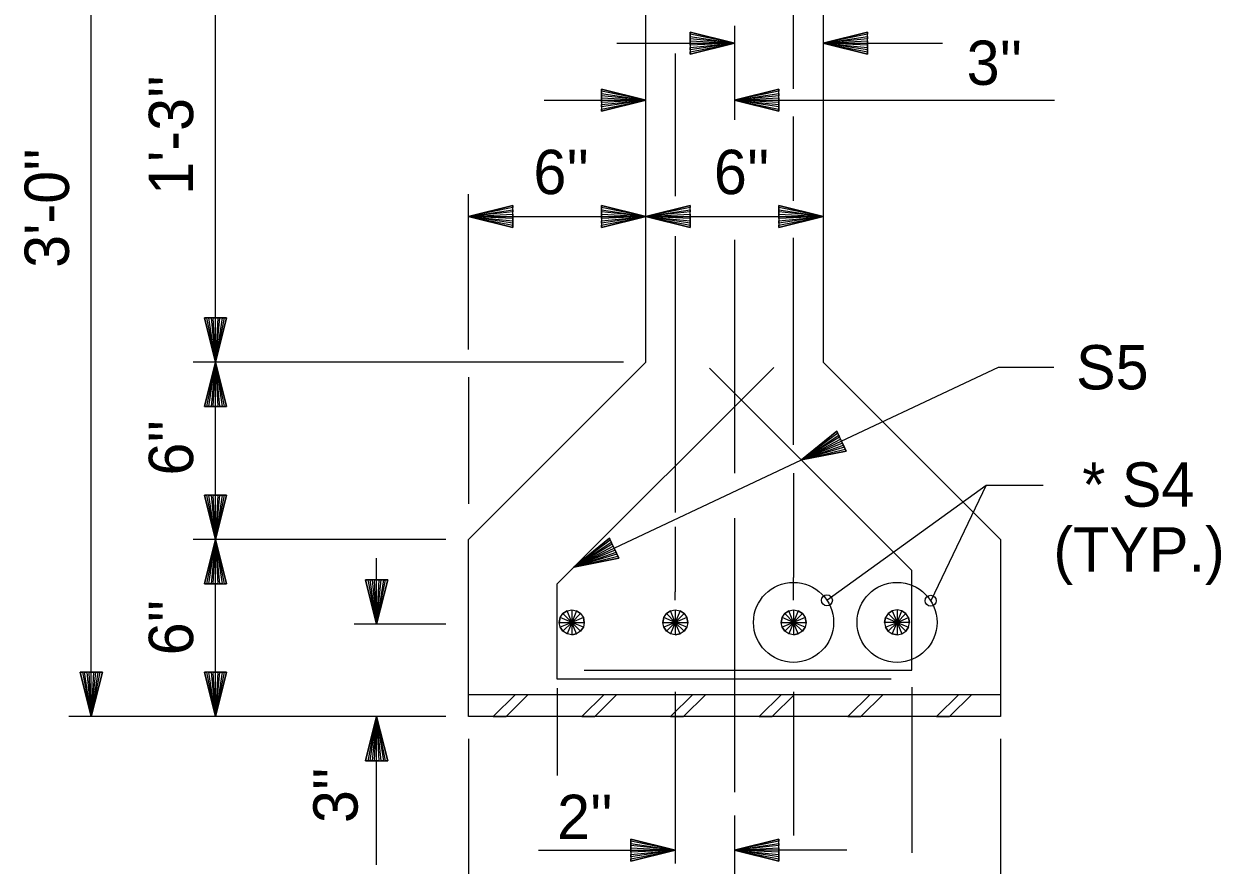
# Model space of a CAD drawing. Extents: x -25.6 to 34.8, y -0.7 to 26.3.
# Drawn here: x 5.988 to 9.362, y 15.975 to 18.347 of the extents above; entities that cross this region are included whole.
import ezdxf

# ---------------------------------------------------------------- set-up
doc = ezdxf.new("R2010")
doc.units = 0
for name, color, linetype in [('Dimension Lines', 7, 'Continuous'), ('Mis Center Lines', 7, 'Continuous'), ('Rebar Lines', 7, 'Continuous'), ('Structural Steel Lines', 7, 'Continuous'), ('Sup Concrete Girder Lines', 7, 'Continuous'), ('Text', 7, 'Continuous')]:
    doc.layers.add(name, color=color, linetype=linetype)

msp = doc.modelspace()

# ---------------------------------------------------------------- linework, layer by layer
at = {"layer": 'Dimension Lines'}
for p, q in [((6.1776, 16.3933), (6.1776, 19.3933)), ((6.5276, 17.3933), (6.5276, 18.6433)), ((7.6591, 18.2928), (7.9903, 18.2928)), ((8.2403, 18.2928), (8.5771, 18.2928)), ((7.4542, 18.1319), (7.7403, 18.1319)), ((7.9903, 18.1319), (8.892, 18.1319)), ((7.2403, 17.4288), (7.2403, 17.867)), ((7.2403, 17.804), (7.7403, 17.804)), ((7.7403, 17.804), (8.2403, 17.804)), ((7.6772, 17.3933), (6.4645, 17.3933)), ((6.5276, 16.8933), (6.5276, 17.3933)), ((7.2403, 17.3504), (7.2403, 16.9932)), ((8.2509, 16.7214), (8.7001, 17.0465)), ((8.7001, 17.0465), (8.5435, 16.7201)), ((8.7001, 17.0465), (8.8604, 17.0465)), ((7.1772, 16.8933), (6.4645, 16.8933)), ((6.5276, 16.3933), (6.5276, 16.8933)), ((6.9819, 16.6537), (6.9819, 16.84)), ((7.1772, 16.6537), (6.9189, 16.6537)), ((7.4903, 16.4736), (7.4903, 16.2273)), ((8.4903, 16.4761), (8.4903, 16.0091)), ((7.8236, 16.4633), (7.8236, 15.9794)), ((8.1569, 16.4633), (8.1569, 16.058)), ((7.1772, 16.3933), (6.1145, 16.3933)), ((6.9819, 15.9754), (6.9819, 16.3933)), ((7.2403, 16.3303), (7.2403, 14.9315)), ((8.7403, 16.3303), (8.7403, 14.9315)), ((7.4378, 16.017), (7.8236, 16.017)), ((8.3069, 16.017), (7.9903, 16.017))]:
    msp.add_line(p, q, dxfattribs=at)
for points in [[(7.8653, 18.2928), (7.8653, 18.2991), (7.9903, 18.2928), (7.8653, 18.3053), (7.8653, 18.3116), (7.9903, 18.2928), (7.8653, 18.3178), (7.8653, 18.3241), (7.9903, 18.2928), (7.8653, 18.2616), (7.8653, 18.2678), (7.9903, 18.2928), (7.8653, 18.2741), (7.8653, 18.2803), (7.9903, 18.2928), (7.8653, 18.2866), (7.8653, 18.3241), (7.8653, 18.2616), (7.9903, 18.2928), (7.8653, 18.3241)], [(8.3653, 18.2928), (8.3653, 18.2866), (8.2403, 18.2928), (8.3653, 18.2803), (8.3653, 18.2741), (8.2403, 18.2928), (8.3653, 18.2678), (8.3653, 18.2616), (8.2403, 18.2928), (8.3653, 18.3241), (8.3653, 18.3178), (8.2403, 18.2928), (8.3653, 18.3116), (8.3653, 18.3053), (8.2403, 18.2928), (8.3653, 18.2991), (8.3653, 18.2616), (8.3653, 18.3241), (8.2403, 18.2928), (8.3653, 18.2616)], [(7.6153, 18.1319), (7.6153, 18.1381), (7.7403, 18.1319), (7.6153, 18.1444), (7.6153, 18.1506), (7.7403, 18.1319), (7.6153, 18.1569), (7.6153, 18.1631), (7.7403, 18.1319), (7.6153, 18.1006), (7.6153, 18.1069), (7.7403, 18.1319), (7.6153, 18.1131), (7.6153, 18.1194), (7.7403, 18.1319), (7.6153, 18.1256), (7.6153, 18.1631), (7.6153, 18.1006), (7.7403, 18.1319), (7.6153, 18.1631)], [(8.1153, 18.1319), (8.1153, 18.1256), (7.9903, 18.1319), (8.1153, 18.1194), (8.1153, 18.1131), (7.9903, 18.1319), (8.1153, 18.1069), (8.1153, 18.1006), (7.9903, 18.1319), (8.1153, 18.1631), (8.1153, 18.1569), (7.9903, 18.1319), (8.1153, 18.1506), (8.1153, 18.1444), (7.9903, 18.1319), (8.1153, 18.1381), (8.1153, 18.1006), (8.1153, 18.1631), (7.9903, 18.1319), (8.1153, 18.1006)], [(7.3653, 17.804), (7.3653, 17.7977), (7.2403, 17.804), (7.3653, 17.7915), (7.3653, 17.7852), (7.2403, 17.804), (7.3653, 17.779), (7.3653, 17.7727), (7.2403, 17.804), (7.3653, 17.8352), (7.3653, 17.829), (7.2403, 17.804), (7.3653, 17.8227), (7.3653, 17.8165), (7.2403, 17.804), (7.3653, 17.8102), (7.3653, 17.7727), (7.3653, 17.8352), (7.2403, 17.804), (7.3653, 17.7727)], [(7.6153, 17.804), (7.6153, 17.8102), (7.7403, 17.804), (7.6153, 17.8165), (7.6153, 17.8227), (7.7403, 17.804), (7.6153, 17.829), (7.6153, 17.8352), (7.7403, 17.804), (7.6153, 17.7727), (7.6153, 17.779), (7.7403, 17.804), (7.6153, 17.7852), (7.6153, 17.7915), (7.7403, 17.804), (7.6153, 17.7977), (7.6153, 17.8352), (7.6153, 17.7727), (7.7403, 17.804), (7.6153, 17.8352)], [(7.8653, 17.804), (7.8653, 17.7977), (7.7403, 17.804), (7.8653, 17.7915), (7.8653, 17.7852), (7.7403, 17.804), (7.8653, 17.779), (7.8653, 17.7727), (7.7403, 17.804), (7.8653, 17.8352), (7.8653, 17.829), (7.7403, 17.804), (7.8653, 17.8227), (7.8653, 17.8165), (7.7403, 17.804), (7.8653, 17.8102), (7.8653, 17.7727), (7.8653, 17.8352), (7.7403, 17.804), (7.8653, 17.7727)], [(8.1153, 17.804), (8.1153, 17.8102), (8.2403, 17.804), (8.1153, 17.8165), (8.1153, 17.8227), (8.2403, 17.804), (8.1153, 17.829), (8.1153, 17.8352), (8.2403, 17.804), (8.1153, 17.7727), (8.1153, 17.779), (8.2403, 17.804), (8.1153, 17.7852), (8.1153, 17.7915), (8.2403, 17.804), (8.1153, 17.7977), (8.1153, 17.8352), (8.1153, 17.7727), (8.2403, 17.804), (8.1153, 17.8352)], [(6.5276, 17.5183), (6.5338, 17.5183), (6.5276, 17.3933), (6.5401, 17.5183), (6.5463, 17.5183), (6.5276, 17.3933), (6.5526, 17.5183), (6.5588, 17.5183), (6.5276, 17.3933), (6.4963, 17.5183), (6.5026, 17.5183), (6.5276, 17.3933), (6.5088, 17.5183), (6.5151, 17.5183), (6.5276, 17.3933), (6.5213, 17.5183), (6.5588, 17.5183), (6.4963, 17.5183), (6.5276, 17.3933), (6.5588, 17.5183)], [(6.5276, 17.2683), (6.5213, 17.2683), (6.5276, 17.3933), (6.5151, 17.2683), (6.5088, 17.2683), (6.5276, 17.3933), (6.5026, 17.2683), (6.4963, 17.2683), (6.5276, 17.3933), (6.5588, 17.2683), (6.5526, 17.2683), (6.5276, 17.3933), (6.5463, 17.2683), (6.5401, 17.2683), (6.5276, 17.3933), (6.5338, 17.2683), (6.4963, 17.2683), (6.5588, 17.2683), (6.5276, 17.3933), (6.4963, 17.2683)], [(8.1791, 17.1171), (8.7348, 17.3787), (8.8902, 17.3787)], [(8.2921, 17.1703), (8.2948, 17.1647), (8.1791, 17.1171), (8.2975, 17.159), (8.3002, 17.1533), (8.1791, 17.1171), (8.3028, 17.1477), (8.3055, 17.142), (8.1791, 17.1171), (8.2789, 17.1986), (8.2815, 17.1929), (8.1791, 17.1171), (8.2842, 17.1873), (8.2868, 17.1816), (8.1791, 17.1171), (8.2895, 17.176), (8.3055, 17.142), (8.2789, 17.1986), (8.1791, 17.1171), (8.3055, 17.142)], [(7.538, 16.8153), (8.1791, 17.1171)], [(6.5276, 17.0183), (6.5338, 17.0183), (6.5276, 16.8933), (6.5401, 17.0183), (6.5463, 17.0183), (6.5276, 16.8933), (6.5526, 17.0183), (6.5588, 17.0183), (6.5276, 16.8933), (6.4963, 17.0183), (6.5026, 17.0183), (6.5276, 16.8933), (6.5088, 17.0183), (6.5151, 17.0183), (6.5276, 16.8933), (6.5213, 17.0183), (6.5588, 17.0183), (6.4963, 17.0183), (6.5276, 16.8933), (6.5588, 17.0183)], [(6.5276, 16.7683), (6.5213, 16.7683), (6.5276, 16.8933), (6.5151, 16.7683), (6.5088, 16.7683), (6.5276, 16.8933), (6.5026, 16.7683), (6.4963, 16.7683), (6.5276, 16.8933), (6.5588, 16.7683), (6.5526, 16.7683), (6.5276, 16.8933), (6.5463, 16.7683), (6.5401, 16.7683), (6.5276, 16.8933), (6.5338, 16.7683), (6.4963, 16.7683), (6.5588, 16.7683), (6.5276, 16.8933), (6.4963, 16.7683)], [(7.6511, 16.8686), (7.6538, 16.8629), (7.538, 16.8153), (7.6565, 16.8573), (7.6591, 16.8516), (7.538, 16.8153), (7.6618, 16.846), (7.6644, 16.8403), (7.538, 16.8153), (7.6378, 16.8968), (7.6405, 16.8912), (7.538, 16.8153), (7.6431, 16.8855), (7.6458, 16.8799), (7.538, 16.8153), (7.6484, 16.8742), (7.6644, 16.8403), (7.6378, 16.8968), (7.538, 16.8153), (7.6644, 16.8403)], [(6.9819, 16.7787), (6.9882, 16.7787), (6.9819, 16.6537), (6.9944, 16.7787), (7.0007, 16.7787), (6.9819, 16.6537), (7.0069, 16.7787), (7.0132, 16.7787), (6.9819, 16.6537), (6.9507, 16.7787), (6.9569, 16.7787), (6.9819, 16.6537), (6.9632, 16.7787), (6.9694, 16.7787), (6.9819, 16.6537), (6.9757, 16.7787), (7.0132, 16.7787), (6.9507, 16.7787), (6.9819, 16.6537), (7.0132, 16.7787)], [(8.2509, 16.7214), (8.2509, 16.7214), (8.2509, 16.7214)], [(6.1776, 16.5183), (6.1838, 16.5183), (6.1776, 16.3933), (6.1901, 16.5183), (6.1963, 16.5183), (6.1776, 16.3933), (6.2026, 16.5183), (6.2088, 16.5183), (6.1776, 16.3933), (6.1463, 16.5183), (6.1526, 16.5183), (6.1776, 16.3933), (6.1588, 16.5183), (6.1651, 16.5183), (6.1776, 16.3933), (6.1713, 16.5183), (6.2088, 16.5183), (6.1463, 16.5183), (6.1776, 16.3933), (6.2088, 16.5183)], [(6.5276, 16.5183), (6.5338, 16.5183), (6.5276, 16.3933), (6.5401, 16.5183), (6.5463, 16.5183), (6.5276, 16.3933), (6.5526, 16.5183), (6.5588, 16.5183), (6.5276, 16.3933), (6.4963, 16.5183), (6.5026, 16.5183), (6.5276, 16.3933), (6.5088, 16.5183), (6.5151, 16.5183), (6.5276, 16.3933), (6.5213, 16.5183), (6.5588, 16.5183), (6.4963, 16.5183), (6.5276, 16.3933), (6.5588, 16.5183)], [(6.9819, 16.2683), (6.9757, 16.2683), (6.9819, 16.3933), (6.9694, 16.2683), (6.9632, 16.2683), (6.9819, 16.3933), (6.9569, 16.2683), (6.9507, 16.2683), (6.9819, 16.3933), (7.0132, 16.2683), (7.0069, 16.2683), (6.9819, 16.3933), (7.0007, 16.2683), (6.9944, 16.2683), (6.9819, 16.3933), (6.9882, 16.2683), (6.9507, 16.2683), (7.0132, 16.2683), (6.9819, 16.3933), (6.9507, 16.2683)], [(7.6986, 16.017), (7.6986, 16.0232), (7.8236, 16.017), (7.6986, 16.0295), (7.6986, 16.0357), (7.8236, 16.017), (7.6986, 16.042), (7.6986, 16.0482), (7.8236, 16.017), (7.6986, 15.9857), (7.6986, 15.992), (7.8236, 16.017), (7.6986, 15.9982), (7.6986, 16.0045), (7.8236, 16.017), (7.6986, 16.0107), (7.6986, 16.0482), (7.6986, 15.9857), (7.8236, 16.017), (7.6986, 16.0482)], [(8.1153, 16.017), (8.1153, 16.0107), (7.9903, 16.017), (8.1153, 16.0045), (8.1153, 15.9982), (7.9903, 16.017), (8.1153, 15.992), (8.1153, 15.9857), (7.9903, 16.017), (8.1153, 16.0482), (8.1153, 16.042), (7.9903, 16.017), (8.1153, 16.0357), (8.1153, 16.0295), (7.9903, 16.017), (8.1153, 16.0232), (8.1153, 15.9857), (8.1153, 16.0482), (7.9903, 16.017), (8.1153, 15.9857)]]:
    msp.add_lwpolyline(points, dxfattribs=at)
for centre, radius in [((8.1569, 16.6592), 0.1128), ((8.4486, 16.6592), 0.1128), ((8.2509, 16.7214), 0.0154), ((8.5435, 16.7201), 0.0154)]:
    msp.add_circle(centre, radius, dxfattribs=at)
at = {"layer": 'Mis Center Lines'}
for p, q in [((7.9903, 18.3416), (7.9903, 18.076)), ((7.9903, 17.738), (7.9903, 17.0801)), ((7.9903, 16.9534), (7.9903, 16.1808)), ((7.9903, 16.1144), (7.9903, 15.9454))]:
    msp.add_line(p, q, dxfattribs=at)
at = {"layer": 'Rebar Lines'}
for p, q in [((8.157, 18.1641), (8.157, 19.8433)), ((7.8237, 18.2638), (7.8237, 17.8609)), ((8.157, 17.8479), (8.157, 18.0862)), ((7.8237, 17.7483), (7.8237, 16.9686)), ((8.157, 17.1597), (8.157, 17.744)), ((8.157, 17.0799), (8.157, 16.7857)), ((7.8237, 16.929), (7.8237, 16.7449)), ((8.157, 16.7217), (8.157, 16.7857)), ((7.8237, 16.7217), (7.8237, 16.7449))]:
    msp.add_line(p, q, dxfattribs=at)
for points in [[(8.1009, 17.3781), (7.4903, 16.7676)], [(8.4903, 16.8059), (7.9202, 17.3759)], [(7.5665, 16.5242), (8.4903, 16.5242), (8.4903, 16.8059)], [(8.4319, 16.4992), (7.4903, 16.4992), (7.4903, 16.7676)], [(7.5319, 16.6944), (7.5454, 16.6917), (7.5568, 16.6841), (7.5645, 16.6727), (7.5671, 16.6592), (7.5645, 16.6457), (7.5568, 16.6343), (7.5454, 16.6267), (7.5319, 16.624), (7.5185, 16.6267), (7.507, 16.6343), (7.4994, 16.6457), (7.4967, 16.6592), (7.4994, 16.6727), (7.507, 16.6841), (7.5184, 16.6917), (7.5319, 16.6944), (7.5319, 16.6592), (7.5319, 16.624), (7.5454, 16.6267), (7.5319, 16.6592), (7.5568, 16.6343), (7.5645, 16.6457), (7.5319, 16.6592), (7.5671, 16.6592), (7.5645, 16.6727), (7.5319, 16.6592), (7.5568, 16.6841), (7.5454, 16.6917), (7.5319, 16.6592), (7.5184, 16.6917), (7.507, 16.6841), (7.5319, 16.6592), (7.4994, 16.6727), (7.4967, 16.6592), (7.5319, 16.6592), (7.4994, 16.6457), (7.507, 16.6343), (7.5319, 16.6592), (7.5185, 16.6267)], [(7.8236, 16.6944), (7.837, 16.6917), (7.8485, 16.6841), (7.8561, 16.6727), (7.8588, 16.6592), (7.8561, 16.6457), (7.8485, 16.6343), (7.8371, 16.6267), (7.8236, 16.624), (7.8102, 16.6267), (7.7987, 16.6343), (7.791, 16.6457), (7.7883, 16.6592), (7.791, 16.6727), (7.7986, 16.6841), (7.8101, 16.6917), (7.8236, 16.6944), (7.8236, 16.6592), (7.8236, 16.624), (7.8371, 16.6267), (7.8236, 16.6592), (7.8485, 16.6343), (7.8561, 16.6457), (7.8236, 16.6592), (7.8588, 16.6592), (7.8561, 16.6727), (7.8236, 16.6592), (7.8485, 16.6841), (7.837, 16.6917), (7.8236, 16.6592), (7.8101, 16.6917), (7.7986, 16.6841), (7.8236, 16.6592), (7.791, 16.6727), (7.7883, 16.6592), (7.8236, 16.6592), (7.791, 16.6457), (7.7987, 16.6343), (7.8236, 16.6592), (7.8102, 16.6267)], [(8.1569, 16.6944), (8.1704, 16.6917), (8.1818, 16.6841), (8.1895, 16.6727), (8.1921, 16.6592), (8.1895, 16.6457), (8.1818, 16.6343), (8.1704, 16.6267), (8.1569, 16.624), (8.1435, 16.6267), (8.132, 16.6343), (8.1244, 16.6457), (8.1217, 16.6592), (8.1244, 16.6727), (8.132, 16.6841), (8.1434, 16.6917), (8.1569, 16.6944), (8.1569, 16.6592), (8.1569, 16.624), (8.1704, 16.6267), (8.1569, 16.6592), (8.1818, 16.6343), (8.1895, 16.6457), (8.1569, 16.6592), (8.1921, 16.6592), (8.1895, 16.6727), (8.1569, 16.6592), (8.1818, 16.6841), (8.1704, 16.6917), (8.1569, 16.6592), (8.1434, 16.6917), (8.132, 16.6841), (8.1569, 16.6592), (8.1244, 16.6727), (8.1217, 16.6592), (8.1569, 16.6592), (8.1244, 16.6457), (8.132, 16.6343), (8.1569, 16.6592), (8.1435, 16.6267)], [(8.4486, 16.6944), (8.4352, 16.6917), (8.4237, 16.6841), (8.416, 16.6727), (8.4134, 16.6592), (8.416, 16.6457), (8.4237, 16.6343), (8.4351, 16.6267), (8.4486, 16.624), (8.462, 16.6267), (8.4735, 16.6343), (8.4811, 16.6457), (8.4839, 16.6592), (8.4811, 16.6727), (8.4735, 16.6841), (8.4621, 16.6917), (8.4486, 16.6944), (8.4486, 16.6592), (8.4486, 16.624), (8.4351, 16.6267), (8.4486, 16.6592), (8.4237, 16.6343), (8.416, 16.6457), (8.4486, 16.6592), (8.4134, 16.6592), (8.416, 16.6727), (8.4486, 16.6592), (8.4237, 16.6841), (8.4352, 16.6917), (8.4486, 16.6592), (8.4621, 16.6917), (8.4735, 16.6841), (8.4486, 16.6592), (8.4811, 16.6727), (8.4839, 16.6592), (8.4486, 16.6592), (8.4811, 16.6457), (8.4735, 16.6343), (8.4486, 16.6592), (8.462, 16.6267)]]:
    msp.add_lwpolyline(points, dxfattribs=at)
at = {"layer": 'Structural Steel Lines'}
msp.add_line((7.2403, 16.4558), (8.7403, 16.4558), dxfattribs=at)
msp.add_lwpolyline([(7.3728, 16.4558), (7.3103, 16.3933), (7.3468, 16.3933), (7.4093, 16.4558), (7.6228, 16.4558), (7.5603, 16.3933), (7.5968, 16.3933), (7.6593, 16.4558), (7.8728, 16.4558), (7.8103, 16.3933), (7.8468, 16.3933), (7.9093, 16.4558), (8.1228, 16.4558), (8.0603, 16.3933), (8.0968, 16.3933), (8.1593, 16.4558), (8.3728, 16.4558), (8.3103, 16.3933), (8.3468, 16.3933), (8.4093, 16.4558), (8.6228, 16.4558), (8.5603, 16.3933), (8.5968, 16.3933), (8.6593, 16.4558)], dxfattribs=at)
at = {"layer": 'Sup Concrete Girder Lines'}
msp.add_lwpolyline([(7.9903, 19.3933), (8.4903, 19.3933), (8.4903, 18.8933), (8.2403, 18.6433), (8.2403, 17.3933), (8.7403, 16.8933), (8.7403, 16.3933), (7.9903, 16.3933), (7.2403, 16.3933), (7.2403, 16.8933), (7.7403, 17.3933), (7.7403, 18.6433), (7.4903, 18.8933), (7.4903, 19.3933), (7.9903, 19.3933)], dxfattribs=at)

# ---------------------------------------------------------------- texts
at = {"layer": 'Text'}
for s, p in [("3''", (8.6448, 18.1749)), ("6''", (7.4237, 17.8669)), ("6''", (7.9324, 17.8669)), ('S5', (8.9532, 17.3162)), ('* S4', (8.9707, 16.9854)), ('(TYP.)', (8.8894, 16.8024)), ("2''", (7.4904, 16.0482))]:
    msp.add_text(s, height=0.125, dxfattribs=at).set_placement(p)
for s, p in [("1'-3''", (6.4646, 17.8647)), ("3'-0''", (6.1146, 17.659)), ("6''", (6.4646, 17.0733)), ("6''", (6.4646, 16.5663)), ("3''", (6.9283, 16.0932))]:
    msp.add_text(s, height=0.125, rotation=90, dxfattribs=at).set_placement(p)

doc.saveas('drawing.dxf')
